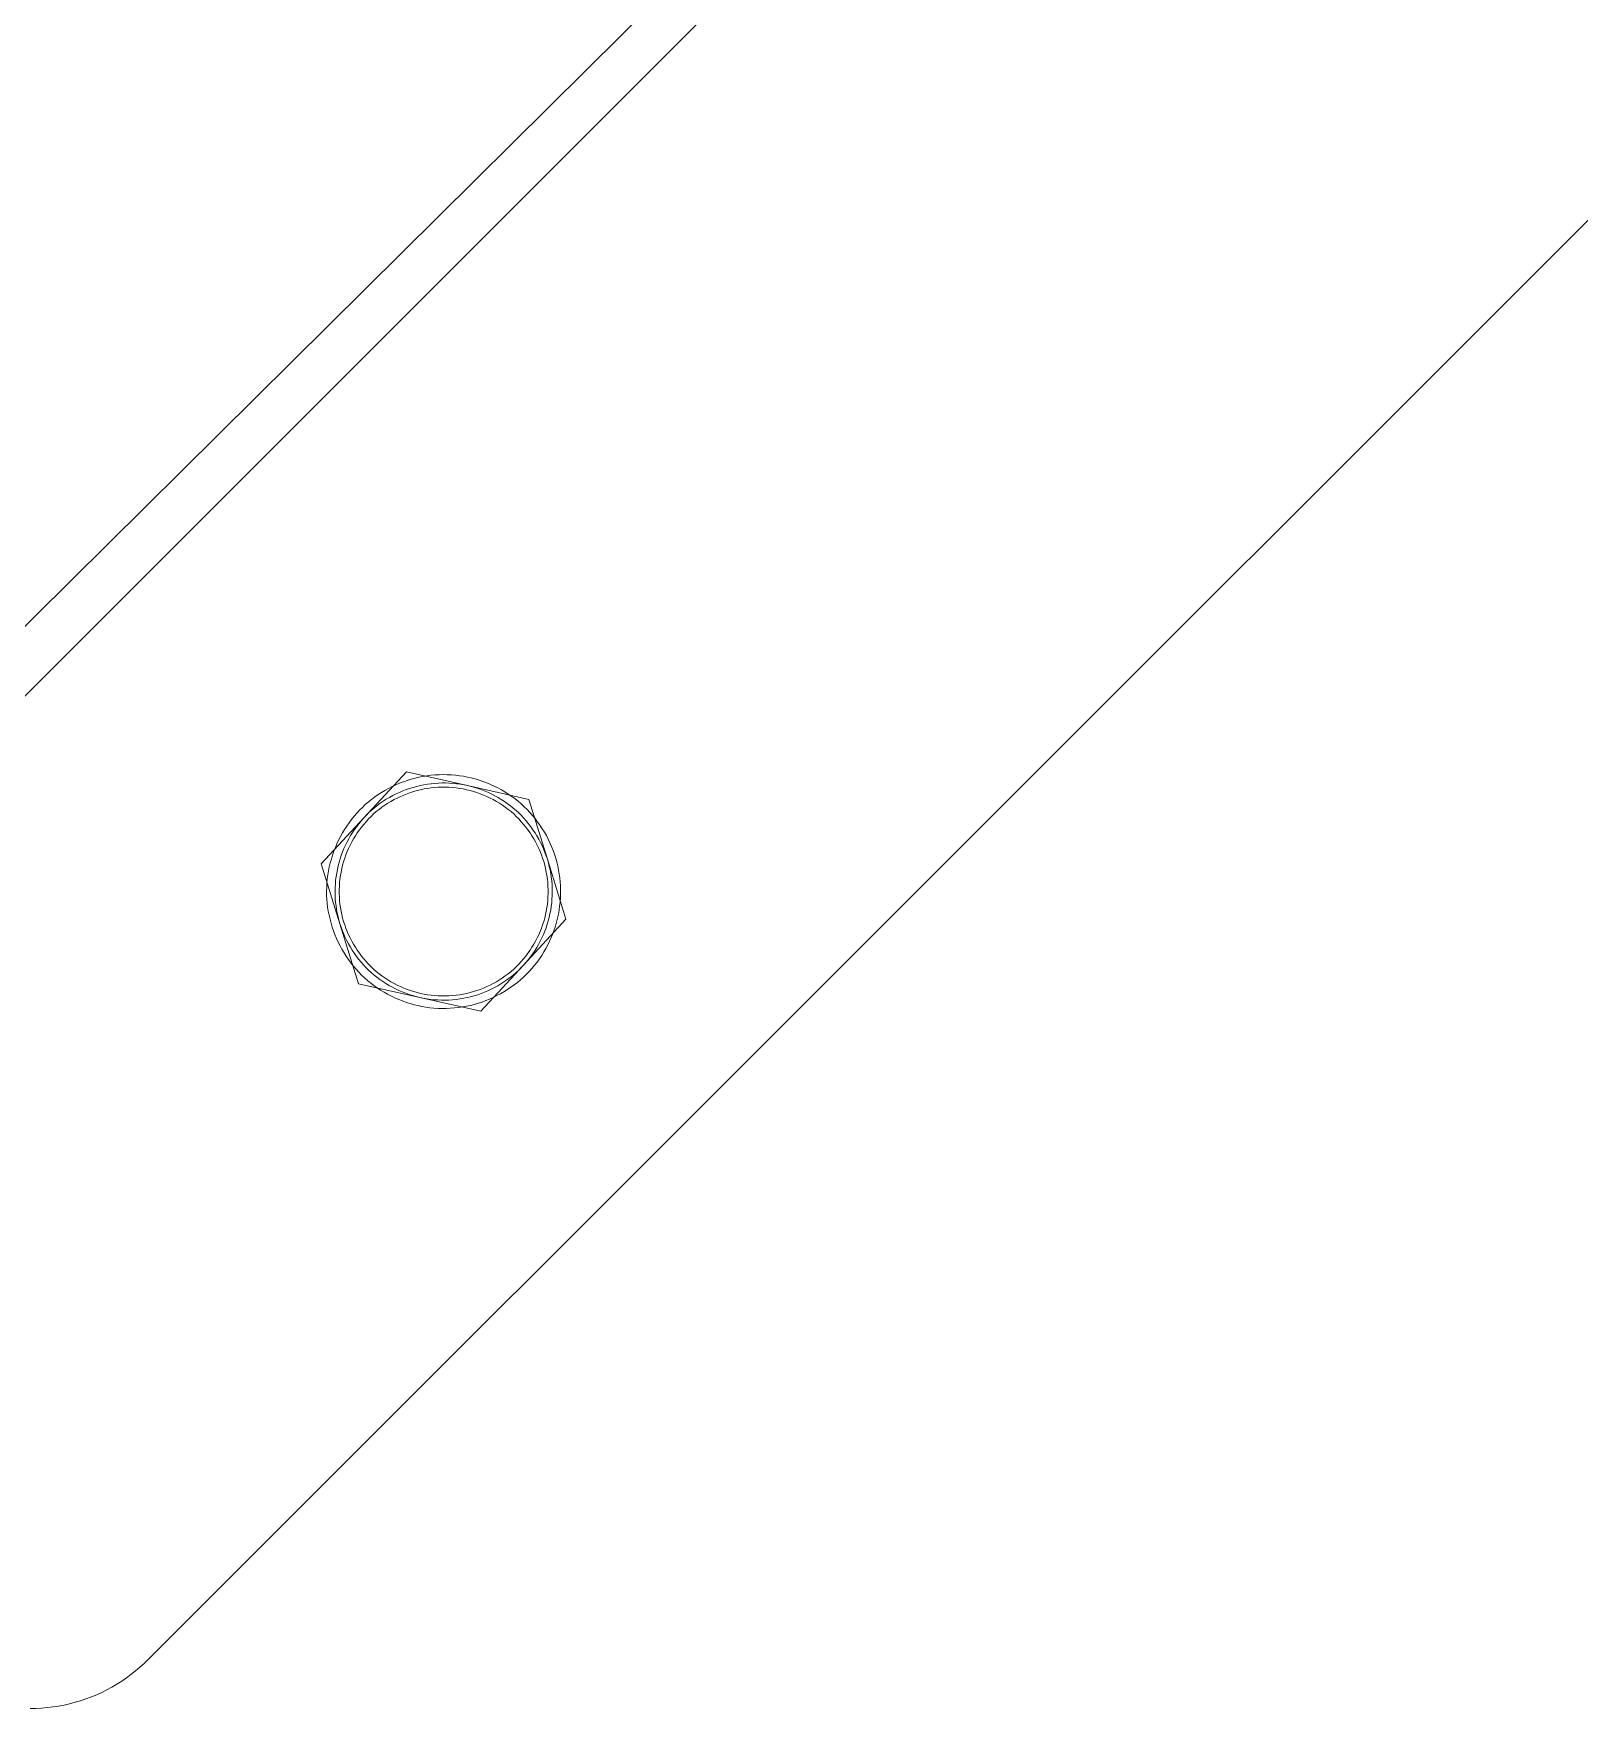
# Model space of a CAD drawing. Header units: millimetres. Extents: x -111 to 4919, y -143 to 3304.
# Drawn here: x 1792.5 to 1885, y 1308.5 to 1408.8 of the extents above; entities that cross this region are included whole.
import ezdxf

# ---------------------------------------------------------------- set-up
doc = ezdxf.new("R2010")
doc.units = ezdxf.units.MM
doc.layers.add('ZANO_R', color=7, linetype='Continuous', lineweight=0)

msp = doc.modelspace()

# ---------------------------------------------------------------- linework, layer by layer
at = {"layer": 'ZANO_R'}
for p, q in [((1760.87, 1342.49), (2075.07, 1653.96)), ((2070.87, 1648.06), (1766.82, 1344)), ((1799.34, 1311.47), (2103.4, 1615.53)), ((1814.79, 1364.6), (1812.24, 1361.85)), ((1818.45, 1363.78), (1814.79, 1364.6)), ((1815.78, 1364.33), (1815.54, 1364.28)), ((1816.02, 1364.36), (1815.78, 1364.33)), ((1816.26, 1364.4), (1816.02, 1364.36)), ((1816.5, 1364.42), (1816.26, 1364.4)), ((1816.75, 1364.43), (1816.5, 1364.42)), ((1816.99, 1364.44), (1816.75, 1364.43)), ((1817.23, 1364.43), (1816.99, 1364.44)), ((1817.48, 1364.42), (1817.23, 1364.43)), ((1817.72, 1364.4), (1817.48, 1364.42)), ((1817.96, 1364.37), (1817.72, 1364.4)), ((1818.2, 1364.34), (1817.96, 1364.37)), ((1818.44, 1364.29), (1818.2, 1364.34)), ((1813.3, 1363.37), (1813.1, 1363.24)), ((1813.51, 1363.49), (1813.3, 1363.37)), ((1813.72, 1363.61), (1813.51, 1363.49)), ((1813.94, 1363.72), (1813.72, 1363.61)), ((1814.16, 1363.83), (1813.94, 1363.72)), ((1814.38, 1363.92), (1814.16, 1363.83)), ((1814.17, 1363.28), (1814.37, 1363.37)), ((1814.37, 1363.37), (1814.57, 1363.46)), ((1814.61, 1364.01), (1814.38, 1363.92)), ((1814.57, 1363.46), (1814.78, 1363.54)), ((1814.84, 1364.09), (1814.61, 1364.01)), ((1814.78, 1363.54), (1814.98, 1363.61)), ((1815.03, 1363.36), (1814.83, 1363.29)), ((1815.07, 1364.16), (1814.84, 1364.09)), ((1814.98, 1363.61), (1815.19, 1363.67)), ((1815.23, 1363.42), (1815.03, 1363.36)), ((1815.31, 1364.22), (1815.07, 1364.16)), ((1815.19, 1363.67), (1815.41, 1363.73)), ((1815.44, 1363.48), (1815.23, 1363.42)), ((1815.54, 1364.28), (1815.31, 1364.22)), ((1815.41, 1363.73), (1815.62, 1363.78)), ((1815.64, 1363.53), (1815.44, 1363.48)), ((1815.62, 1363.78), (1815.83, 1363.83)), ((1815.85, 1363.58), (1815.64, 1363.53)), ((1815.83, 1363.83), (1816.05, 1363.86)), ((1816.06, 1363.61), (1815.85, 1363.58)), ((1816.05, 1363.86), (1816.27, 1363.89)), ((1816.27, 1363.64), (1816.06, 1363.61)), ((1816.27, 1363.89), (1816.49, 1363.91)), ((1816.49, 1363.66), (1816.27, 1363.64)), ((1816.49, 1363.91), (1816.71, 1363.93)), ((1816.7, 1363.68), (1816.49, 1363.66)), ((1816.91, 1363.69), (1816.7, 1363.68)), ((1816.71, 1363.93), (1816.93, 1363.94)), ((1817.13, 1363.69), (1816.91, 1363.69)), ((1816.93, 1363.94), (1817.14, 1363.94)), ((1817.34, 1363.68), (1817.13, 1363.69)), ((1817.14, 1363.94), (1817.36, 1363.93)), ((1817.55, 1363.66), (1817.34, 1363.68)), ((1817.36, 1363.93), (1817.58, 1363.91)), ((1817.76, 1363.64), (1817.55, 1363.66)), ((1817.58, 1363.91), (1817.8, 1363.89)), ((1817.98, 1363.61), (1817.76, 1363.64)), ((1817.8, 1363.89), (1818.02, 1363.86)), ((1818.19, 1363.58), (1817.98, 1363.61)), ((1818.02, 1363.86), (1818.24, 1363.82)), ((1818.4, 1363.53), (1818.19, 1363.58)), ((1818.24, 1363.82), (1818.45, 1363.78)), ((1818.6, 1363.48), (1818.4, 1363.53)), ((1818.67, 1364.24), (1818.44, 1364.29)), ((1822.11, 1362.95), (1818.45, 1363.78)), ((1818.45, 1363.78), (1818.66, 1363.73)), ((1818.81, 1363.43), (1818.6, 1363.48)), ((1818.66, 1363.73), (1818.88, 1363.67)), ((1818.91, 1364.18), (1818.67, 1364.24)), ((1819.01, 1363.36), (1818.81, 1363.43)), ((1818.88, 1363.67), (1819.08, 1363.6)), ((1819.14, 1364.11), (1818.91, 1364.18)), ((1819.21, 1363.29), (1819.01, 1363.36)), ((1819.08, 1363.6), (1819.29, 1363.53)), ((1819.37, 1364.03), (1819.14, 1364.11)), ((1819.29, 1363.53), (1819.5, 1363.45)), ((1819.6, 1363.94), (1819.37, 1364.03)), ((1819.5, 1363.45), (1819.7, 1363.36)), ((1819.82, 1363.85), (1819.6, 1363.94)), ((1819.7, 1363.36), (1819.9, 1363.27)), ((1820.05, 1363.75), (1819.82, 1363.85)), ((1820.26, 1363.64), (1820.05, 1363.75)), ((1820.48, 1363.52), (1820.26, 1363.64)), ((1820.69, 1363.4), (1820.48, 1363.52)), ((1820.89, 1363.27), (1820.69, 1363.4)), ((1812.16, 1362.47), (1811.99, 1362.3)), ((1812.33, 1362.64), (1812.16, 1362.47)), ((1812.52, 1362.8), (1812.33, 1362.64)), ((1812.71, 1362.95), (1812.52, 1362.8)), ((1812.9, 1363.1), (1812.71, 1362.95)), ((1812.71, 1362.31), (1812.88, 1362.45)), ((1812.88, 1362.45), (1813.05, 1362.59)), ((1813.1, 1363.24), (1812.9, 1363.1)), ((1813.16, 1362.35), (1812.99, 1362.22)), ((1813.05, 1362.59), (1813.23, 1362.72)), ((1813.33, 1362.48), (1813.16, 1362.35)), ((1813.23, 1362.72), (1813.41, 1362.84)), ((1813.5, 1362.6), (1813.33, 1362.48)), ((1813.41, 1362.84), (1813.59, 1362.96)), ((1813.68, 1362.72), (1813.5, 1362.6)), ((1813.59, 1362.96), (1813.78, 1363.07)), ((1813.86, 1362.83), (1813.68, 1362.72)), ((1813.78, 1363.07), (1813.98, 1363.18)), ((1814.05, 1362.94), (1813.86, 1362.83)), ((1813.98, 1363.18), (1814.17, 1363.28)), ((1814.24, 1363.03), (1814.05, 1362.94)), ((1814.43, 1363.13), (1814.24, 1363.03)), ((1814.63, 1363.21), (1814.43, 1363.13)), ((1814.83, 1363.29), (1814.63, 1363.21)), ((1819.41, 1363.21), (1819.21, 1363.29)), ((1819.61, 1363.13), (1819.41, 1363.21)), ((1819.8, 1363.03), (1819.61, 1363.13)), ((1819.99, 1362.94), (1819.8, 1363.03)), ((1819.9, 1363.27), (1820.09, 1363.17)), ((1820.18, 1362.83), (1819.99, 1362.94)), ((1820.09, 1363.17), (1820.28, 1363.06)), ((1820.36, 1362.72), (1820.18, 1362.83)), ((1820.28, 1363.06), (1820.47, 1362.94)), ((1820.54, 1362.6), (1820.36, 1362.72)), ((1820.47, 1362.94), (1820.66, 1362.83)), ((1820.71, 1362.48), (1820.54, 1362.6)), ((1820.66, 1362.83), (1820.83, 1362.7)), ((1820.88, 1362.35), (1820.71, 1362.48)), ((1820.83, 1362.7), (1821.01, 1362.57)), ((1821.05, 1362.22), (1820.88, 1362.35)), ((1821.09, 1363.13), (1820.89, 1363.27)), ((1821.01, 1362.57), (1821.18, 1362.43)), ((1821.29, 1362.99), (1821.09, 1363.13)), ((1821.18, 1362.43), (1821.35, 1362.29)), ((1821.48, 1362.84), (1821.29, 1362.99)), ((1821.66, 1362.68), (1821.48, 1362.84)), ((1821.84, 1362.51), (1821.66, 1362.68)), ((1822.01, 1362.34), (1821.84, 1362.51)), ((1822.18, 1362.17), (1822.01, 1362.34)), ((1823.23, 1359.37), (1822.11, 1362.95)), ((1812.24, 1361.85), (1809.7, 1359.09)), ((1811.22, 1361.36), (1811.09, 1361.15)), ((1811.36, 1361.56), (1811.22, 1361.36)), ((1811.51, 1361.75), (1811.36, 1361.56)), ((1811.66, 1361.94), (1811.51, 1361.75)), ((1811.82, 1362.12), (1811.66, 1361.94)), ((1811.69, 1361.16), (1811.82, 1361.34)), ((1811.99, 1362.3), (1811.82, 1362.12)), ((1811.82, 1361.34), (1811.96, 1361.51)), ((1811.96, 1361.51), (1812.1, 1361.68)), ((1812.1, 1361.68), (1812.24, 1361.85)), ((1812.24, 1361.46), (1812.1, 1361.3)), ((1812.24, 1361.85), (1812.4, 1362)), ((1812.38, 1361.62), (1812.24, 1361.46)), ((1812.53, 1361.78), (1812.38, 1361.62)), ((1812.4, 1362), (1812.55, 1362.16)), ((1812.68, 1361.93), (1812.53, 1361.78)), ((1812.55, 1362.16), (1812.71, 1362.31)), ((1812.83, 1362.08), (1812.68, 1361.93)), ((1812.99, 1362.22), (1812.83, 1362.08)), ((1821.21, 1362.08), (1821.05, 1362.22)), ((1821.36, 1361.93), (1821.21, 1362.08)), ((1821.35, 1362.29), (1821.51, 1362.14)), ((1821.51, 1361.78), (1821.36, 1361.93)), ((1821.51, 1362.14), (1821.67, 1361.98)), ((1821.66, 1361.62), (1821.51, 1361.78)), ((1821.8, 1361.46), (1821.66, 1361.62)), ((1821.67, 1361.98), (1821.82, 1361.82)), ((1821.93, 1361.3), (1821.8, 1361.46)), ((1821.82, 1361.82), (1821.96, 1361.66)), ((1821.96, 1361.66), (1822.1, 1361.49)), ((1822.1, 1361.49), (1822.24, 1361.32)), ((1822.34, 1361.99), (1822.18, 1362.17)), ((1822.24, 1361.32), (1822.36, 1361.14)), ((1822.5, 1361.8), (1822.34, 1361.99)), ((1822.64, 1361.6), (1822.5, 1361.8)), ((1822.78, 1361.41), (1822.64, 1361.6)), ((1822.92, 1361.2), (1822.78, 1361.41)), ((1810.73, 1360.52), (1810.63, 1360.3)), ((1810.84, 1360.73), (1810.73, 1360.52)), ((1810.96, 1360.95), (1810.84, 1360.73)), ((1811.09, 1361.15), (1810.96, 1360.95)), ((1811.14, 1360.21), (1811.24, 1360.41)), ((1811.24, 1360.41), (1811.34, 1360.6)), ((1811.34, 1360.6), (1811.45, 1360.79)), ((1811.52, 1360.41), (1811.42, 1360.22)), ((1811.45, 1360.79), (1811.57, 1360.98)), ((1811.62, 1360.59), (1811.52, 1360.41)), ((1811.57, 1360.98), (1811.69, 1361.16)), ((1811.74, 1360.77), (1811.62, 1360.59)), ((1811.85, 1360.95), (1811.74, 1360.77)), ((1811.98, 1361.13), (1811.85, 1360.95)), ((1812.1, 1361.3), (1811.98, 1361.13)), ((1822.06, 1361.13), (1821.93, 1361.3)), ((1822.19, 1360.95), (1822.06, 1361.13)), ((1822.3, 1360.78), (1822.19, 1360.95)), ((1822.41, 1360.59), (1822.3, 1360.78)), ((1822.36, 1361.14), (1822.49, 1360.96)), ((1822.52, 1360.41), (1822.41, 1360.59)), ((1822.49, 1360.96), (1822.6, 1360.77)), ((1822.62, 1360.22), (1822.52, 1360.41)), ((1822.6, 1360.77), (1822.71, 1360.58)), ((1822.71, 1360.58), (1822.81, 1360.38)), ((1822.81, 1360.38), (1822.91, 1360.19)), ((1823.05, 1361), (1822.92, 1361.2)), ((1823.17, 1360.79), (1823.05, 1361)), ((1823.28, 1360.57), (1823.17, 1360.79)), ((1823.38, 1360.35), (1823.28, 1360.57)), ((1823.48, 1360.13), (1823.38, 1360.35)), ((1810.3, 1359.38), (1810.23, 1359.15)), ((1810.37, 1359.62), (1810.3, 1359.38)), ((1810.45, 1359.85), (1810.37, 1359.62)), ((1810.54, 1360.07), (1810.45, 1359.85)), ((1810.63, 1360.3), (1810.54, 1360.07)), ((1810.76, 1359.19), (1810.82, 1359.4)), ((1810.82, 1359.4), (1810.89, 1359.6)), ((1810.89, 1359.6), (1810.97, 1359.81)), ((1810.97, 1359.81), (1811.05, 1360.01)), ((1811.1, 1359.43), (1811.03, 1359.22)), ((1811.05, 1360.01), (1811.14, 1360.21)), ((1811.17, 1359.63), (1811.1, 1359.43)), ((1811.25, 1359.83), (1811.17, 1359.63)), ((1811.33, 1360.02), (1811.25, 1359.83)), ((1811.42, 1360.22), (1811.33, 1360.02)), ((1822.71, 1360.02), (1822.62, 1360.22)), ((1822.79, 1359.83), (1822.71, 1360.02)), ((1822.87, 1359.63), (1822.79, 1359.83)), ((1822.94, 1359.43), (1822.87, 1359.63)), ((1822.91, 1360.19), (1823, 1359.99)), ((1823.01, 1359.23), (1822.94, 1359.43)), ((1823, 1359.99), (1823.08, 1359.78)), ((1823.08, 1359.78), (1823.16, 1359.58)), ((1823.16, 1359.58), (1823.23, 1359.37)), ((1824.34, 1355.79), (1823.23, 1359.37)), ((1823.23, 1359.37), (1823.29, 1359.16)), ((1823.57, 1359.9), (1823.48, 1360.13)), ((1823.65, 1359.67), (1823.57, 1359.9)), ((1823.73, 1359.44), (1823.65, 1359.67)), ((1823.79, 1359.21), (1823.73, 1359.44)), ((1809.7, 1359.09), (1810.81, 1355.5)), ((1810.09, 1358.44), (1810.06, 1358.19)), ((1810.13, 1358.68), (1810.09, 1358.44)), ((1810.18, 1358.91), (1810.13, 1358.68)), ((1810.23, 1359.15), (1810.18, 1358.91)), ((1810.55, 1358.11), (1810.58, 1358.33)), ((1810.58, 1358.33), (1810.62, 1358.54)), ((1810.62, 1358.54), (1810.66, 1358.76)), ((1810.66, 1358.76), (1810.7, 1358.97)), ((1810.7, 1358.97), (1810.76, 1359.19)), ((1810.81, 1358.18), (1810.84, 1358.39)), ((1810.84, 1358.39), (1810.88, 1358.6)), ((1810.88, 1358.6), (1810.92, 1358.81)), ((1810.97, 1359.02), (1810.92, 1358.81)), ((1811.03, 1359.22), (1810.97, 1359.02)), ((1823.07, 1359.02), (1823.01, 1359.23)), ((1823.12, 1358.81), (1823.07, 1359.02)), ((1823.16, 1358.6), (1823.12, 1358.81)), ((1823.2, 1358.39), (1823.16, 1358.6)), ((1823.23, 1358.18), (1823.2, 1358.39)), ((1823.29, 1359.16), (1823.34, 1358.94)), ((1823.34, 1358.94), (1823.39, 1358.73)), ((1823.39, 1358.73), (1823.43, 1358.51)), ((1823.43, 1358.51), (1823.46, 1358.3)), ((1823.85, 1358.97), (1823.79, 1359.21)), ((1823.9, 1358.74), (1823.85, 1358.97)), ((1823.94, 1358.5), (1823.9, 1358.74)), ((1823.97, 1358.25), (1823.94, 1358.5)), ((1810.03, 1357.71), (1810.02, 1357.47)), ((1810.02, 1357.47), (1810.02, 1357.22)), ((1810.04, 1357.95), (1810.03, 1357.71)), ((1810.06, 1358.19), (1810.04, 1357.95)), ((1810.52, 1357.67), (1810.54, 1357.89)), ((1810.52, 1357.45), (1810.52, 1357.67)), ((1810.52, 1357.23), (1810.52, 1357.45)), ((1810.54, 1357.89), (1810.55, 1358.11)), ((1810.77, 1357.54), (1810.78, 1357.76)), ((1810.77, 1357.33), (1810.77, 1357.54)), ((1810.78, 1357.12), (1810.77, 1357.33)), ((1810.78, 1357.76), (1810.79, 1357.97)), ((1810.79, 1357.97), (1810.81, 1358.18)), ((1823.25, 1357.97), (1823.23, 1358.18)), ((1823.26, 1357.76), (1823.25, 1357.97)), ((1823.27, 1357.54), (1823.26, 1357.76)), ((1823.26, 1357.12), (1823.27, 1357.33)), ((1823.27, 1357.33), (1823.27, 1357.54)), ((1823.46, 1358.3), (1823.49, 1358.08)), ((1823.49, 1358.08), (1823.51, 1357.86)), ((1823.51, 1357.86), (1823.52, 1357.64)), ((1823.52, 1357.64), (1823.52, 1357.42)), ((1823.52, 1357.42), (1823.52, 1357.2)), ((1824, 1358.01), (1823.97, 1358.25)), ((1824.01, 1357.77), (1824, 1358.01)), ((1824.02, 1357.53), (1824.01, 1357.77)), ((1824.02, 1357.28), (1824.02, 1357.53)), ((1810.02, 1357.22), (1810.03, 1356.98)), ((1810.03, 1356.98), (1810.05, 1356.74)), ((1810.05, 1356.74), (1810.08, 1356.5)), ((1810.08, 1356.5), (1810.12, 1356.26)), ((1810.53, 1357.01), (1810.52, 1357.23)), ((1810.55, 1356.79), (1810.53, 1357.01)), ((1810.58, 1356.58), (1810.55, 1356.79)), ((1810.61, 1356.36), (1810.58, 1356.58)), ((1810.65, 1356.14), (1810.61, 1356.36)), ((1810.79, 1356.9), (1810.78, 1357.12)), ((1810.81, 1356.69), (1810.79, 1356.9)), ((1810.84, 1356.48), (1810.81, 1356.69)), ((1810.88, 1356.27), (1810.84, 1356.48)), ((1823.16, 1356.27), (1823.2, 1356.48)), ((1823.2, 1356.48), (1823.23, 1356.69)), ((1823.23, 1356.69), (1823.25, 1356.9)), ((1823.25, 1356.9), (1823.26, 1357.12)), ((1823.43, 1356.33), (1823.38, 1356.11)), ((1823.46, 1356.55), (1823.43, 1356.33)), ((1823.49, 1356.76), (1823.46, 1356.55)), ((1823.5, 1356.98), (1823.49, 1356.76)), ((1823.52, 1357.2), (1823.5, 1356.98)), ((1823.89, 1356.08), (1823.93, 1356.32)), ((1823.93, 1356.32), (1823.96, 1356.56)), ((1823.96, 1356.56), (1823.99, 1356.8)), ((1823.99, 1356.8), (1824.01, 1357.04)), ((1824.01, 1357.04), (1824.02, 1357.28)), ((1810.12, 1356.26), (1810.17, 1356.02)), ((1810.17, 1356.02), (1810.22, 1355.78)), ((1810.22, 1355.78), (1810.28, 1355.55)), ((1810.28, 1355.55), (1810.35, 1355.31)), ((1810.35, 1355.31), (1810.43, 1355.08)), ((1810.7, 1355.93), (1810.65, 1356.14)), ((1810.75, 1355.72), (1810.7, 1355.93)), ((1810.81, 1355.5), (1810.75, 1355.72)), ((1810.81, 1355.5), (1811.93, 1351.92)), ((1810.88, 1355.3), (1810.81, 1355.5)), ((1810.92, 1356.06), (1810.88, 1356.27)), ((1810.96, 1355.09), (1810.88, 1355.3)), ((1810.97, 1355.85), (1810.92, 1356.06)), ((1811.03, 1355.65), (1810.97, 1355.85)), ((1811.1, 1355.44), (1811.03, 1355.65)), ((1811.17, 1355.24), (1811.1, 1355.44)), ((1821.8, 1353.03), (1824.34, 1355.79)), ((1822.94, 1355.45), (1822.87, 1355.24)), ((1823.01, 1355.65), (1822.94, 1355.45)), ((1823.07, 1355.85), (1823.01, 1355.65)), ((1823.12, 1356.06), (1823.07, 1355.85)), ((1823.12, 1356.06), (1823.16, 1356.27)), ((1823.22, 1355.48), (1823.15, 1355.27)), ((1823.28, 1355.69), (1823.22, 1355.48)), ((1823.34, 1355.9), (1823.28, 1355.69)), ((1823.38, 1356.11), (1823.34, 1355.9)), ((1823.63, 1355.14), (1823.71, 1355.37)), ((1823.71, 1355.37), (1823.78, 1355.61)), ((1823.78, 1355.61), (1823.84, 1355.84)), ((1823.84, 1355.84), (1823.89, 1356.08)), ((1810.43, 1355.08), (1810.51, 1354.86)), ((1810.51, 1354.86), (1810.61, 1354.63)), ((1810.61, 1354.63), (1810.71, 1354.41)), ((1810.71, 1354.41), (1810.82, 1354.19)), ((1811.04, 1354.89), (1810.96, 1355.09)), ((1811.13, 1354.69), (1811.04, 1354.89)), ((1811.23, 1354.49), (1811.13, 1354.69)), ((1811.25, 1355.04), (1811.17, 1355.24)), ((1811.33, 1354.3), (1811.23, 1354.49)), ((1811.33, 1354.85), (1811.25, 1355.04)), ((1811.42, 1354.66), (1811.33, 1354.85)), ((1811.44, 1354.1), (1811.33, 1354.3)), ((1811.52, 1354.47), (1811.42, 1354.66)), ((1811.63, 1354.28), (1811.52, 1354.47)), ((1822.52, 1354.47), (1822.42, 1354.28)), ((1822.62, 1354.66), (1822.52, 1354.47)), ((1822.71, 1354.85), (1822.62, 1354.66)), ((1822.8, 1354.46), (1822.7, 1354.27)), ((1822.79, 1355.05), (1822.71, 1354.85)), ((1822.87, 1355.24), (1822.79, 1355.05)), ((1822.9, 1354.66), (1822.8, 1354.46)), ((1822.99, 1354.86), (1822.9, 1354.66)), ((1823.07, 1355.06), (1822.99, 1354.86)), ((1823.15, 1355.27), (1823.07, 1355.06)), ((1823.25, 1354.25), (1823.36, 1354.47)), ((1823.36, 1354.47), (1823.46, 1354.69)), ((1823.46, 1354.69), (1823.55, 1354.91)), ((1823.55, 1354.91), (1823.63, 1355.14)), ((1810.82, 1354.19), (1810.93, 1353.98)), ((1810.93, 1353.98), (1811.06, 1353.77)), ((1811.06, 1353.77), (1811.19, 1353.57)), ((1811.19, 1353.57), (1811.32, 1353.37)), ((1811.32, 1353.37), (1811.47, 1353.17)), ((1811.55, 1353.92), (1811.44, 1354.1)), ((1811.68, 1353.74), (1811.55, 1353.92)), ((1811.74, 1354.1), (1811.63, 1354.28)), ((1811.8, 1353.56), (1811.68, 1353.74)), ((1811.85, 1353.92), (1811.74, 1354.1)), ((1811.94, 1353.38), (1811.8, 1353.56)), ((1811.98, 1353.75), (1811.85, 1353.92)), ((1812.08, 1353.21), (1811.94, 1353.38)), ((1812.11, 1353.58), (1811.98, 1353.75)), ((1812.24, 1353.41), (1812.11, 1353.58)), ((1812.38, 1353.25), (1812.24, 1353.41)), ((1821.8, 1353.41), (1821.66, 1353.25)), ((1821.94, 1353.58), (1821.8, 1353.41)), ((1822.06, 1353.75), (1821.94, 1353.58)), ((1822.08, 1353.36), (1821.94, 1353.19)), ((1822.19, 1353.92), (1822.06, 1353.75)), ((1822.22, 1353.53), (1822.08, 1353.36)), ((1822.3, 1354.1), (1822.19, 1353.92)), ((1822.35, 1353.71), (1822.22, 1353.53)), ((1822.42, 1354.28), (1822.3, 1354.1)), ((1822.47, 1353.89), (1822.35, 1353.71)), ((1822.59, 1354.08), (1822.47, 1353.89)), ((1822.7, 1354.27), (1822.59, 1354.08)), ((1822.61, 1353.22), (1822.75, 1353.42)), ((1822.75, 1353.42), (1822.89, 1353.62)), ((1822.89, 1353.62), (1823.02, 1353.82)), ((1823.02, 1353.82), (1823.14, 1354.03)), ((1823.14, 1354.03), (1823.25, 1354.25)), ((1811.47, 1353.17), (1811.62, 1352.98)), ((1811.62, 1352.98), (1811.78, 1352.8)), ((1811.78, 1352.8), (1811.94, 1352.62)), ((1811.94, 1352.62), (1812.11, 1352.44)), ((1812.22, 1353.05), (1812.08, 1353.21)), ((1812.11, 1352.44), (1812.29, 1352.28)), ((1812.37, 1352.89), (1812.22, 1353.05)), ((1812.53, 1352.74), (1812.37, 1352.89)), ((1812.53, 1353.09), (1812.38, 1353.25)), ((1812.68, 1352.94), (1812.53, 1353.09)), ((1812.69, 1352.59), (1812.53, 1352.74)), ((1812.83, 1352.8), (1812.68, 1352.94)), ((1812.86, 1352.44), (1812.69, 1352.59)), ((1812.99, 1352.66), (1812.83, 1352.8)), ((1813.03, 1352.31), (1812.86, 1352.44)), ((1813.16, 1352.52), (1812.99, 1352.66)), ((1813.21, 1352.17), (1813.03, 1352.31)), ((1813.33, 1352.39), (1813.16, 1352.52)), ((1813.5, 1352.27), (1813.33, 1352.39)), ((1819.25, 1350.27), (1821.8, 1353.03)), ((1820.71, 1352.39), (1820.54, 1352.27)), ((1820.88, 1352.52), (1820.71, 1352.39)), ((1820.99, 1352.29), (1820.81, 1352.16)), ((1821.05, 1352.66), (1820.88, 1352.52)), ((1821.16, 1352.42), (1820.99, 1352.29)), ((1821.21, 1352.8), (1821.05, 1352.66)), ((1821.33, 1352.57), (1821.16, 1352.42)), ((1821.36, 1352.94), (1821.21, 1352.8)), ((1821.49, 1352.72), (1821.33, 1352.57)), ((1821.51, 1353.09), (1821.36, 1352.94)), ((1821.64, 1352.87), (1821.49, 1352.72)), ((1821.66, 1353.25), (1821.51, 1353.09)), ((1821.61, 1352.16), (1821.8, 1352.32)), ((1821.8, 1353.03), (1821.64, 1352.87)), ((1821.94, 1353.19), (1821.8, 1353.03)), ((1821.8, 1352.32), (1821.97, 1352.49)), ((1821.97, 1352.49), (1822.14, 1352.66)), ((1822.14, 1352.66), (1822.3, 1352.84)), ((1822.3, 1352.84), (1822.46, 1353.03)), ((1822.46, 1353.03), (1822.61, 1353.22)), ((1811.93, 1351.92), (1815.59, 1351.1)), ((1812.29, 1352.28), (1812.47, 1352.12)), ((1812.47, 1352.12), (1812.66, 1351.96)), ((1812.66, 1351.96), (1812.85, 1351.81)), ((1812.85, 1351.81), (1813.05, 1351.67)), ((1813.05, 1351.67), (1813.25, 1351.54)), ((1813.39, 1352.05), (1813.21, 1352.17)), ((1813.25, 1351.54), (1813.46, 1351.41)), ((1813.57, 1351.93), (1813.39, 1352.05)), ((1813.46, 1351.41), (1813.67, 1351.29)), ((1813.68, 1352.15), (1813.5, 1352.27)), ((1813.76, 1351.81), (1813.57, 1351.93)), ((1813.67, 1351.29), (1813.89, 1351.18)), ((1813.86, 1352.04), (1813.68, 1352.15)), ((1813.95, 1351.71), (1813.76, 1351.81)), ((1814.05, 1351.94), (1813.86, 1352.04)), ((1814.14, 1351.61), (1813.95, 1351.71)), ((1814.24, 1351.84), (1814.05, 1351.94)), ((1814.34, 1351.51), (1814.14, 1351.61)), ((1814.43, 1351.75), (1814.24, 1351.84)), ((1814.54, 1351.43), (1814.34, 1351.51)), ((1814.63, 1351.66), (1814.43, 1351.75)), ((1814.75, 1351.35), (1814.54, 1351.43)), ((1814.83, 1351.58), (1814.63, 1351.66)), ((1814.96, 1351.27), (1814.75, 1351.35)), ((1815.03, 1351.51), (1814.83, 1351.58)), ((1815.23, 1351.45), (1815.03, 1351.51)), ((1815.44, 1351.39), (1815.23, 1351.45)), ((1815.64, 1351.34), (1815.44, 1351.39)), ((1815.85, 1351.3), (1815.64, 1351.34)), ((1816.06, 1351.26), (1815.85, 1351.3)), ((1818.19, 1351.3), (1817.98, 1351.26)), ((1818.4, 1351.34), (1818.19, 1351.3)), ((1818.6, 1351.39), (1818.4, 1351.34)), ((1818.81, 1351.45), (1818.6, 1351.39)), ((1819.01, 1351.51), (1818.81, 1351.45)), ((1819.21, 1351.58), (1819.01, 1351.51)), ((1819.26, 1351.34), (1819.06, 1351.26)), ((1819.41, 1351.66), (1819.21, 1351.58)), ((1819.47, 1351.42), (1819.26, 1351.34)), ((1819.61, 1351.75), (1819.41, 1351.66)), ((1819.67, 1351.5), (1819.47, 1351.42)), ((1819.8, 1351.84), (1819.61, 1351.75)), ((1819.87, 1351.59), (1819.67, 1351.5)), ((1819.99, 1351.94), (1819.8, 1351.84)), ((1820.06, 1351.69), (1819.87, 1351.59)), ((1820.18, 1352.04), (1819.99, 1351.94)), ((1820.26, 1351.8), (1820.06, 1351.69)), ((1820.36, 1352.15), (1820.18, 1352.04)), ((1820.21, 1351.21), (1820.42, 1351.32)), ((1820.45, 1351.91), (1820.26, 1351.8)), ((1820.54, 1352.27), (1820.36, 1352.15)), ((1820.42, 1351.32), (1820.63, 1351.44)), ((1820.63, 1352.03), (1820.45, 1351.91)), ((1820.81, 1352.16), (1820.63, 1352.03)), ((1820.63, 1351.44), (1820.84, 1351.57)), ((1820.84, 1351.57), (1821.04, 1351.71)), ((1821.04, 1351.71), (1821.24, 1351.85)), ((1821.24, 1351.85), (1821.43, 1352)), ((1821.43, 1352), (1821.61, 1352.16)), ((1813.89, 1351.18), (1814.1, 1351.07)), ((1814.1, 1351.07), (1814.33, 1350.98)), ((1814.33, 1350.98), (1814.55, 1350.89)), ((1814.55, 1350.89), (1814.78, 1350.8)), ((1814.78, 1350.8), (1815.01, 1350.73)), ((1815.16, 1351.21), (1814.96, 1351.27)), ((1815.01, 1350.73), (1815.25, 1350.66)), ((1815.38, 1351.15), (1815.16, 1351.21)), ((1815.25, 1350.66), (1815.48, 1350.61)), ((1815.59, 1351.1), (1815.38, 1351.15)), ((1815.48, 1350.61), (1815.72, 1350.56)), ((1815.59, 1351.1), (1819.25, 1350.27)), ((1815.8, 1351.05), (1815.59, 1351.1)), ((1815.72, 1350.56), (1815.96, 1350.52)), ((1816.02, 1351.01), (1815.8, 1351.05)), ((1815.96, 1350.52), (1816.2, 1350.48)), ((1816.24, 1350.98), (1816.02, 1351.01)), ((1816.28, 1351.23), (1816.06, 1351.26)), ((1816.2, 1350.48), (1816.44, 1350.46)), ((1816.46, 1350.96), (1816.24, 1350.98)), ((1816.49, 1351.21), (1816.28, 1351.23)), ((1816.44, 1350.46), (1816.69, 1350.44)), ((1816.68, 1350.95), (1816.46, 1350.96)), ((1816.7, 1351.19), (1816.49, 1351.21)), ((1816.9, 1350.94), (1816.68, 1350.95)), ((1816.69, 1350.44), (1816.93, 1350.44)), ((1816.91, 1351.19), (1816.7, 1351.19)), ((1817.11, 1350.94), (1816.9, 1350.94)), ((1817.13, 1351.19), (1816.91, 1351.19)), ((1816.93, 1350.44), (1817.17, 1350.44)), ((1817.33, 1350.94), (1817.11, 1350.94)), ((1817.34, 1351.19), (1817.13, 1351.19)), ((1817.17, 1350.44), (1817.41, 1350.45)), ((1817.55, 1350.96), (1817.33, 1350.94)), ((1817.55, 1351.21), (1817.34, 1351.19)), ((1817.41, 1350.45), (1817.66, 1350.47)), ((1817.77, 1351.23), (1817.55, 1351.21)), ((1817.77, 1350.98), (1817.55, 1350.96)), ((1817.66, 1350.47), (1817.9, 1350.49)), ((1817.98, 1351.26), (1817.77, 1351.23)), ((1817.99, 1351.01), (1817.77, 1350.98)), ((1817.9, 1350.49), (1818.14, 1350.53)), ((1818.21, 1351.05), (1817.99, 1351.01)), ((1818.14, 1350.53), (1818.38, 1350.57)), ((1818.42, 1351.09), (1818.21, 1351.05)), ((1818.38, 1350.57), (1818.62, 1350.62)), ((1818.63, 1351.14), (1818.42, 1351.09)), ((1818.62, 1350.62), (1818.85, 1350.68)), ((1818.85, 1351.2), (1818.63, 1351.14)), ((1819.06, 1351.26), (1818.85, 1351.2)), ((1818.85, 1350.68), (1819.08, 1350.75)), ((1819.08, 1350.75), (1819.32, 1350.82)), ((1819.32, 1350.82), (1819.54, 1350.91)), ((1819.54, 1350.91), (1819.77, 1351)), ((1819.77, 1351), (1819.99, 1351.1)), ((1819.99, 1351.1), (1820.21, 1351.21)), ((1799.1, 1311.24), (1798.84, 1311.01)), ((1799.34, 1311.47), (1799.1, 1311.24)), ((1798.04, 1310.38), (1797.76, 1310.18)), ((1798.31, 1310.58), (1798.04, 1310.38)), ((1798.58, 1310.79), (1798.31, 1310.58)), ((1798.84, 1311.01), (1798.58, 1310.79)), ((1795.94, 1309.24), (1795.62, 1309.12)), ((1796.26, 1309.37), (1795.94, 1309.24)), ((1796.57, 1309.51), (1796.26, 1309.37)), ((1796.87, 1309.67), (1796.57, 1309.51)), ((1797.17, 1309.83), (1796.87, 1309.67)), ((1797.47, 1310), (1797.17, 1309.83)), ((1797.76, 1310.18), (1797.47, 1310)), ((1792.61, 1308.55), (1792.27, 1308.55)), ((1792.95, 1308.57), (1792.61, 1308.55)), ((1793.29, 1308.6), (1792.95, 1308.57)), ((1793.63, 1308.64), (1793.29, 1308.6)), ((1793.97, 1308.69), (1793.63, 1308.64)), ((1794.31, 1308.75), (1793.97, 1308.69)), ((1794.64, 1308.83), (1794.31, 1308.75)), ((1794.97, 1308.92), (1794.64, 1308.83)), ((1795.3, 1309.01), (1794.97, 1308.92)), ((1795.62, 1309.12), (1795.3, 1309.01))]:
    msp.add_line(p, q, dxfattribs=at)

doc.saveas('drawing.dxf')
